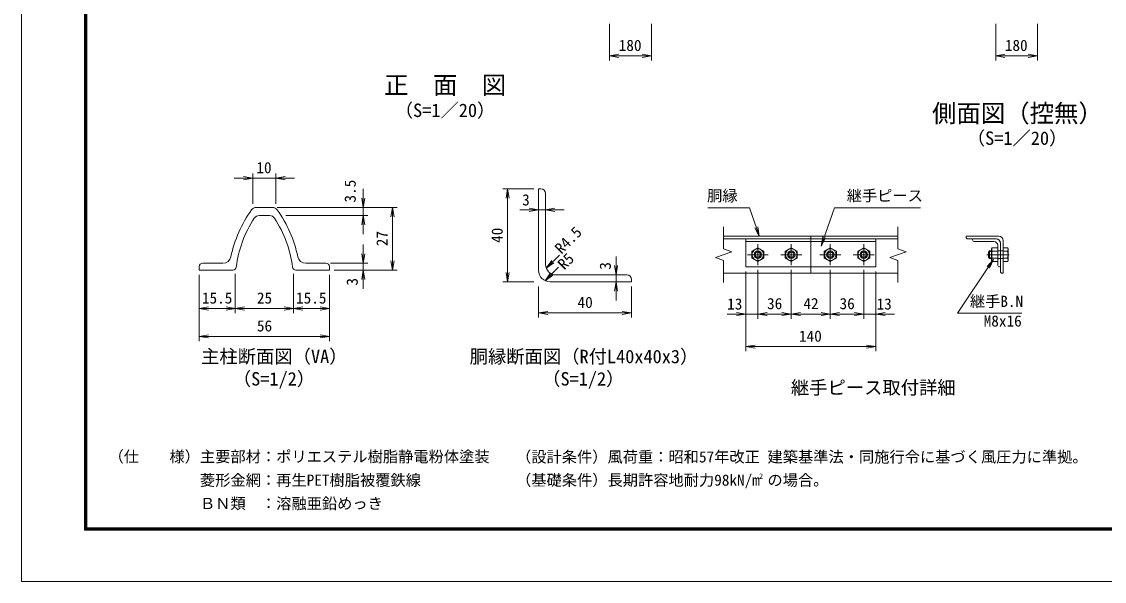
# Model space of a CAD drawing. Units: millimetres, scale not verified, with parts at other scales. Extents: x -4200 to 4200, y -2970 to 2970.
# Drawn here: x -4200 to 459, y -2970 to -561 of the extents above; entities that cross this region are included whole.
import ezdxf
from ezdxf.enums import TextEntityAlignment as Align

# ---------------------------------------------------------------- set-up
doc = ezdxf.new("R2010")
doc.units = ezdxf.units.MM
doc.header["$LTSCALE"] = 20
doc.linetypes.add('DASHED', pattern=[7.5, 6, -1.5])
doc.linetypes.add('USER1', pattern=[50.8, 31.75, -6.35, 6.35, -6.35])
for name, color, linetype, lineweight in [('0-1_D-STR1', 1, 'Continuous', 18), ('0-2_D-BMK', 2, 'USER1', 13), ('0-3_D-STR-DIM', 7, 'Continuous', 9), ('0-4_D-STR3', 3, 'Continuous', 13), ('0-8_0', 7, 'Continuous', 9), ('0-B_D-STR-TXT', 7, 'Continuous', 9), ('0-C_D-TTL', 7, 'Continuous', 9)]:
    doc.layers.add(name, color=color, linetype=linetype, lineweight=lineweight)
doc.layers.add('0-9_D-TTL-TXT', color=7, linetype='Continuous')
doc.styles.add('ＭＳ ゴシック', font='')
doc.styles.get('ＭＳ ゴシック').set_extended_font_data('MS Gothic')

# ---------------------------------------------------------------- blocks, each defined once
blk = doc.blocks.new('_Open')
at = {"layer": '0-8_0'}
blk.add_line((-20, 3.33), (0, 0), dxfattribs=at)
blk.add_lwpolyline([(-20, -3.33), (0, 0), (-20, 0)], dxfattribs=at)

msp = doc.modelspace()

# ---------------------------------------------------------------- linework, layer by layer
at = {"layer": '0-1_D-STR1'}
for p, q in [((-1975.19, -1630.91), (-1975.19, -1280.91)), ((-1965.19, -1280.91), (-1975.19, -1280.91)), ((-1945.19, -1300.91), (-1945.19, -1605.91)), ((-3190.08, -1360.36), (-3120.33, -1360.36)), ((-3177.73, -1395.36), (-3132.68, -1395.36)), ((-1178.88, -1483.72), (-428.88, -1483.72)), ((-803.88, -1483.72), (-803.88, -1495.72)), ((-135.53, -1487.72), (-135.53, -1483.72)), ((4.47, -1483.72), (-135.53, -1483.72)), ((-1178.88, -1495.72), (-428.88, -1495.72)), ((-5.53, -1495.72), (-127.53, -1495.72)), ((12.47, -1635.72), (12.47, -1513.72)), ((24.47, -1643.72), (24.47, -1503.72)), ((-3435.2, -1615.36), (-3435.2, -1630.36)), ((-3291.09, -1630.36), (-3435.2, -1630.36)), ((-3333.38, -1600.36), (-3420.2, -1600.36)), ((-3019.32, -1630.36), (-2875.2, -1630.36)), ((-2977.03, -1600.36), (-2890.2, -1600.36)), ((-2875.2, -1615.36), (-2875.2, -1630.36)), ((-803.88, -1615.72), (-803.88, -1643.72)), ((-1900.19, -1650.91), (-1595.19, -1650.91)), ((-1178.88, -1643.72), (-428.88, -1643.72)), ((20.47, -1643.72), (24.47, -1643.72))]:
    msp.add_line(p, q, dxfattribs=at)
at = {"layer": '0-1_D-STR1', "color": 4, "linetype": 'DASHED', "lineweight": 13}
msp.add_line((-803.88, -1495.72), (-803.88, -1615.72), dxfattribs=at)
at = {"layer": '0-1_D-STR1'}
msp.add_lwpolyline([(-1925.19, -1680.91), (-1575.19, -1680.91), (-1575.19, -1670.91)], dxfattribs=at)
for centre, radius, start, end in [((-1965.19, -1300.91), 20, 0, 90), ((-2780.2, -1680.36), 530, 144.25644, 168.25596), ((-3190.08, -1385.36), 25, 90, 144.25644), ((-3177.73, -1420.36), 25, 90, 146.81334), ((-3132.68, -1420.36), 25, 33.18666, 90), ((-3120.33, -1385.36), 25, 35.74356, 90), ((-3530.2, -1680.36), 530, 11.74404, 35.74356), ((-2780.2, -1680.36), 500, 146.81334, 172.74916), ((-3530.2, -1680.36), 500, 7.25084, 33.18666), ((-127.53, -1487.72), 8, 180, 270), ((4.47, -1503.72), 20, 0, 90), ((-5.53, -1513.72), 18, 0, 90), ((-3333.38, -1565.36), 35, 270, 348.25596), ((-2977.03, -1565.36), 35, 191.74404, 270), ((-3420.2, -1615.36), 15, 90, 180), ((-3291.09, -1615.36), 15, 270, 352.74916), ((-3019.32, -1615.36), 15, 187.25084, 270), ((-2890.2, -1615.36), 15, 0, 90), ((-1900.19, -1605.91), 45, 180.00046, 270), ((-1925.19, -1630.91), 50, 180.00043, 270), ((-1595.19, -1670.91), 20, 0, 90), ((20.47, -1635.72), 8, 180, 270)]:
    msp.add_arc(centre, radius, start, end, dxfattribs=at)
at = {"layer": '0-2_D-BMK'}
for p, q in [((-1031.88, -1518.72), (-1031.88, -1608.72)), ((-887.88, -1518.72), (-887.88, -1608.72)), ((-719.88, -1518.72), (-719.88, -1608.72)), ((-575.88, -1518.72), (-575.88, -1608.72)), ((-1076.88, -1563.72), (-986.88, -1563.72)), ((-932.88, -1563.72), (-842.88, -1563.72)), ((-764.88, -1563.72), (-674.88, -1563.72)), ((-620.88, -1563.72), (-530.88, -1563.72)), ((-46.33, -1563.72), (50.47, -1563.72))]:
    msp.add_line(p, q, dxfattribs=at)
at = {"layer": '0-3_D-STR-DIM'}
for p, q in [((-1669.65, -570.76), (-1669.65, -728.07)), ((-1489.65, -570.76), (-1489.65, -728.07)), ((-8.15, -570.76), (-8.15, -728.07)), ((171.85, -570.76), (171.85, -728.07)), ((-1629.65, -708.07), (-1529.65, -708.07)), ((31.85, -708.07), (131.85, -708.07)), ((-3245.2, -1234.39), (-3285.2, -1234.39)), ((-3205.2, -1345.45), (-3205.2, -1214.39)), ((-3205.2, -1234.39), (-3105.2, -1234.39)), ((-3105.2, -1345.45), (-3105.2, -1214.39)), ((-3065.2, -1234.39), (-3025.2, -1234.39)), ((-2729.7, -1320.36), (-2729.7, -1280.36)), ((-1995.19, -1280.91), (-2128.52, -1280.91)), ((-2108.52, -1320.91), (-2108.52, -1640.91)), ((-3100.33, -1360.36), (-2709.7, -1360.36)), ((-3085.2, -1360.36), (-2583.81, -1360.36)), ((-3063.35, -1395.36), (-2709.7, -1395.36)), ((-2729.7, -1360.36), (-2729.7, -1395.36)), ((-2015.19, -1370.87), (-2055.19, -1370.87)), ((-1975.19, -1370.87), (-1945.19, -1370.87)), ((-1905.19, -1370.87), (-1865.19, -1370.87)), ((-2729.7, -1435.36), (-2729.7, -1475.36)), ((-2603.81, -1590.36), (-2603.81, -1400.36)), ((-1178.88, -1443.72), (-1178.88, -1538.07)), ((-428.88, -1443.72), (-428.88, -1538.07)), ((-2729.7, -1560.36), (-2729.7, -1520.36)), ((-1884.98, -1565.47), (-1940.74, -1620.72)), ((-1641.85, -1610.91), (-1641.85, -1570.91)), ((-1214.12, -1576.54), (-1143.64, -1550.89)), ((-1178.88, -1589.37), (-1214.12, -1576.54)), ((-1143.64, -1550.89), (-1178.88, -1538.07)), ((-2870.2, -1600.36), (-2709.7, -1600.36)), ((-2855.2, -1630.36), (-2709.7, -1630.36)), ((-2855.2, -1630.36), (-2583.81, -1630.36)), ((-2729.7, -1630.36), (-2729.7, -1600.36)), ((-1889.39, -1616.78), (-1945.78, -1674.38)), ((-1178.88, -1589.37), (-1178.88, -1683.72)), ((-1031.88, -1628.72), (-1031.88, -1839.43)), ((-1031.88, -1628.72), (-1031.88, -1839.43)), ((-887.88, -1628.72), (-887.88, -1839.43)), ((-887.88, -1628.72), (-887.88, -1839.43)), ((-719.88, -1628.72), (-719.88, -1839.43)), ((-719.88, -1628.72), (-719.88, -1839.43)), ((-575.88, -1628.72), (-575.88, -1839.43)), ((-575.88, -1628.72), (-575.88, -1839.43)), ((-428.88, -1589.37), (-428.88, -1683.72)), ((-3435.2, -1650.36), (-3435.2, -1815.32)), ((-3435.2, -1650.36), (-3435.2, -1935.32)), ((-3280.2, -1645.68), (-3280.2, -1815.32)), ((-3280.2, -1645.68), (-3280.2, -1815.32)), ((-3030.2, -1645.68), (-3030.2, -1815.32)), ((-3030.2, -1645.68), (-3030.2, -1815.32)), ((-2875.2, -1650.36), (-2875.2, -1815.32)), ((-2875.2, -1650.36), (-2875.2, -1935.32)), ((-2729.7, -1670.36), (-2729.7, -1710.36)), ((-1641.85, -1650.91), (-1641.85, -1680.91)), ((-1083.88, -1635.72), (-1083.88, -1839.43)), ((-1083.88, -1635.72), (-1083.88, -1979.43)), ((-523.88, -1635.72), (-523.88, -1839.43)), ((-523.88, -1635.72), (-523.88, -1979.43)), ((-1995.19, -1680.91), (-2128.52, -1680.91)), ((-1975.19, -1700.91), (-1975.19, -1834.25)), ((-1641.85, -1720.91), (-1641.85, -1760.91)), ((-1575.19, -1700.91), (-1575.19, -1834.25)), ((-3395.2, -1795.32), (-3320.2, -1795.32)), ((-3240.2, -1795.32), (-3070.2, -1795.32)), ((-2990.2, -1795.32), (-2915.2, -1795.32)), ((-1935.19, -1814.25), (-1615.19, -1814.25)), ((-1123.88, -1819.43), (-1163.88, -1819.43)), ((-1083.88, -1819.43), (-1031.88, -1819.43)), ((-991.88, -1819.43), (-951.88, -1819.43)), ((-991.88, -1819.43), (-927.88, -1819.43)), ((-847.88, -1819.43), (-759.88, -1819.43)), ((-679.88, -1819.43), (-615.88, -1819.43)), ((-615.88, -1819.43), (-655.88, -1819.43)), ((-575.88, -1819.43), (-523.88, -1819.43)), ((-483.88, -1819.43), (-443.88, -1819.43)), ((-3395.2, -1915.32), (-2915.2, -1915.32)), ((-1043.88, -1959.43), (-563.88, -1959.43))]:
    msp.add_line(p, q, dxfattribs=at)
msp.add_lwpolyline([(-428.88, -1589.37), (-464.12, -1576.54), (-393.64, -1550.89), (-428.88, -1538.07)], dxfattribs=at)
at = {"layer": '0-4_D-STR3'}
for p, q in [((-1083.88, -1495.72), (-1083.88, -1615.72)), ((-1083.88, -1495.72), (-523.88, -1495.72)), ((-1083.88, -1507.72), (-523.88, -1507.72)), ((-523.88, -1495.72), (-523.88, -1615.72)), ((-107.53, -1495.72), (-7.53, -1495.72)), ((-107.53, -1495.72), (-107.53, -1499.72)), ((-99.53, -1507.72), (-15.53, -1507.72)), ((-22.63, -1533.7), (-25.53, -1538.72)), ((0.47, -1533.7), (-22.63, -1533.7)), ((0.47, -1523.72), (0.47, -1607.72)), ((0.47, -1533.7), (0.47, -1593.74)), ((12.47, -1515.72), (12.47, -1615.72)), ((24.47, -1533.7), (42.89, -1533.7)), ((24.47, -1593.74), (24.47, -1533.7)), ((45.67, -1538.52), (42.89, -1533.7)), ((-34.73, -1547.72), (-39.53, -1552.52)), ((-39.53, -1574.92), (-39.53, -1552.52)), ((-34.73, -1579.72), (-39.53, -1574.92)), ((-25.53, -1550.72), (-37.73, -1550.72)), ((-25.53, -1576.72), (-37.73, -1576.72)), ((-34.73, -1579.72), (-34.73, -1547.72)), ((-25.53, -1547.72), (-34.73, -1547.72)), ((-25.53, -1579.72), (-34.73, -1579.72)), ((-25.53, -1538.72), (-25.53, -1588.72)), ((0.47, -1548.71), (-22.63, -1548.71)), ((0.47, -1578.73), (-22.63, -1578.73)), ((24.47, -1547.72), (0.47, -1547.72)), ((24.47, -1579.72), (0.47, -1579.72)), ((24.47, -1548.71), (42.89, -1548.71)), ((24.47, -1578.73), (42.89, -1578.73)), ((45.67, -1588.92), (45.67, -1538.52)), ((-1083.88, -1615.72), (-523.88, -1615.72)), ((-22.63, -1593.74), (-25.53, -1588.72)), ((0.47, -1593.74), (-22.63, -1593.74)), ((8.47, -1615.72), (12.47, -1615.72)), ((24.47, -1593.74), (42.89, -1593.74)), ((45.67, -1588.92), (42.89, -1593.74))]:
    msp.add_line(p, q, dxfattribs=at)
for points in [[(-1005.88, -1548.71), (-1031.88, -1533.7), (-1057.88, -1548.71), (-1057.88, -1578.73), (-1031.88, -1593.74), (-1005.88, -1578.73)], [(-861.88, -1548.71), (-887.88, -1533.7), (-913.88, -1548.71), (-913.88, -1578.73), (-887.88, -1593.74), (-861.88, -1578.73)], [(-693.88, -1548.71), (-719.88, -1533.7), (-745.88, -1548.71), (-745.88, -1578.73), (-719.88, -1593.74), (-693.88, -1578.73)], [(-549.88, -1548.71), (-575.88, -1533.7), (-601.88, -1548.71), (-601.88, -1578.73), (-575.88, -1593.74), (-549.88, -1578.73)]]:
    msp.add_lwpolyline(points, close=True, dxfattribs=at)
for centre, radius in [((-1031.88, -1563.72), 25), ((-1031.88, -1563.72), 16), ((-1031.88, -1563.72), 11.2), ((-887.88, -1563.72), 25), ((-887.88, -1563.72), 16), ((-887.88, -1563.72), 11.2), ((-719.88, -1563.72), 25), ((-719.88, -1563.72), 16), ((-719.88, -1563.72), 11.2), ((-575.88, -1563.72), 25), ((-575.88, -1563.72), 16), ((-575.88, -1563.72), 11.2)]:
    msp.add_circle(centre, radius, dxfattribs=at)
for centre, radius, start, end in [((-99.53, -1499.72), 8, 180, 270), ((-11.66, -1541.2), 13.29, 145.61585, 214.38416), ((-15.53, -1523.72), 16, 0, 90), ((-7.53, -1515.72), 20, 0, 90), ((31.92, -1541.2), 13.29, 325.61585, 34.38415), ((24.73, -1563.72), 49.68, 162.4121, 197.5879), ((-11.66, -1586.23), 13.29, 145.61586, 214.38414), ((-4.47, -1563.72), 49.68, 342.4121, 17.5879), ((31.92, -1586.23), 13.29, 325.61585, 34.38415), ((8.47, -1607.72), 8, 180, 270)]:
    msp.add_arc(centre, radius, start, end, dxfattribs=at)
at = {"layer": '0-B_D-STR-TXT'}
for points in [[(-1246.6, -1362.38), (-1067, -1362.38), (-1026.12, -1481.83)], [(-331.11, -1362.38), (-702.33, -1362.38), (-758.69, -1525.58)], [(104.74, -1815.19), (-172.58, -1815.19), (-18.4, -1586.23)]]:
    msp.add_lwpolyline(points, dxfattribs=at)
at = {"layer": '0-C_D-TTL', "color": 2, "lineweight": 18}
msp.add_lwpolyline([(-4199.68, 2970.23), (4200.32, 2970.23), (4200.32, -2969.77), (-4199.68, -2969.77)], close=True, dxfattribs=at)
at = {"layer": '0-C_D-TTL'}
for points in [[(-3929.68, 2750.23), (3930.32, 2750.23), (3930.32, -2749.77), (-3929.68, -2749.77)], [(-3927.18, 2747.73), (3927.82, 2747.73), (3927.82, -2747.27), (-3927.18, -2747.27)], [(-3924.68, 2745.23), (3925.32, 2745.23), (3925.32, -2744.77), (-3924.68, -2744.77)], [(-3922.18, 2742.73), (3922.82, 2742.73), (3922.82, -2742.27), (-3922.18, -2742.27)], [(-3919.68, 2740.23), (3920.32, 2740.23), (3920.32, -2739.77), (-3919.68, -2739.77)]]:
    msp.add_lwpolyline(points, close=True, dxfattribs=at)

# ---------------------------------------------------------------- block references
at = {"layer": '0-3_D-STR-DIM', "xscale": 2, "yscale": 2}
for p, rotation in [((-1669.65, -708.07), 180), ((-8.15, -708.07), 180), ((-3105.2, -1234.39), 180), ((-2108.52, -1280.91), 90), ((-2729.7, -1360.36), 270), ((-2729.7, -1395.36), 90), ((-2603.81, -1360.36), 90), ((-1945.19, -1370.87), 180), ((-2729.7, -1600.36), 270), ((-2729.7, -1630.36), 90), ((-2603.81, -1630.36), 270), ((-1942.16, -1622.13), 224.73463), ((-1641.85, -1650.91), 270), ((-2108.52, -1680.91), 270), ((-1947.18, -1675.81), 225.61009), ((-1641.85, -1680.91), 90), ((-3435.2, -1795.32), 180), ((-3280.2, -1795.32), 180), ((-3030.2, -1795.32), 180), ((-1975.19, -1814.25), 180), ((-1031.88, -1819.43), 180), ((-1031.88, -1819.43), 180), ((-887.88, -1819.43), 180), ((-719.88, -1819.43), 180), ((-523.88, -1819.43), 180), ((-3435.2, -1915.32), 180), ((-1083.88, -1959.43), 180)]:
    msp.add_blockref('_Open', p, dxfattribs=dict(at, rotation=rotation))
for p in [(-1489.65, -708.07), (171.85, -708.07), (-3205.2, -1234.39), (-1975.19, -1370.87), (-3280.2, -1795.32), (-3030.2, -1795.32), (-2875.2, -1795.32), (-1575.19, -1814.25), (-1083.88, -1819.43), (-887.88, -1819.43), (-719.88, -1819.43), (-575.88, -1819.43), (-575.88, -1819.43), (-2875.2, -1915.32), (-523.88, -1959.43)]:
    msp.add_blockref('_Open', p, dxfattribs=at)
at = {"layer": '0-B_D-STR-TXT', "xscale": 2, "yscale": 2}
for p, rotation in [((-1025.47, -1483.72), 288.89188), ((-759.34, -1527.47), 250.94989), ((-17.28, -1584.57), 56.04396)]:
    msp.add_blockref('_Open', p, dxfattribs=dict(at, rotation=rotation))

# ---------------------------------------------------------------- texts
at = {"layer": '0-3_D-STR-DIM', "style": 'ＭＳ ゴシック'}
for s, p in [('180', (-1630.3, -701.32)), ('180', (31.2, -701.32)), ('10', (-3189.6, -1227.64)), ('3', (-2045.87, -1366.13)), ('15.5', (-3423.95, -1788.57)), ('25', (-3187.3, -1788.57)), ('15.5', (-3018.95, -1788.57)), ('40', (-1807.44, -1807.5)), ('13', (-1163.79, -1814.24)), ('36', (-991.98, -1812.68)), ('42', (-835.61, -1812.68)), ('36', (-679.98, -1812.68)), ('13', (-520.87, -1814.24)), ('56', (-3187.3, -1908.57)), ('140', (-854.53, -1952.68))]:
    msp.add_text(s, height=48.09, dxfattribs=at).set_placement(p, align=Align.BOTTOM_LEFT)
for s, rotation, p in [('3.5', 90, (-2747.67, -1339.22)), ('R4.5', 45, (-1867.03, -1574.63)), ('27', 90, (-2610.56, -1527.21)), ('40', 90, (-2115.27, -1513.16)), ('R5', 45, (-1854.14, -1642.15)), ('3', 90, (-1649.89, -1628.52)), ('3', 90, (-2738.96, -1696.97))]:
    msp.add_text(s, height=48.09, rotation=rotation, dxfattribs=at).set_placement(p, align=Align.BOTTOM_LEFT)
at = {"layer": '0-9_D-TTL-TXT', "style": 'ＭＳ ゴシック'}
for s, height, p in [('正\u3000面\u3000図', 76.98, (-2639.55, -895.37)), ('（S=1／20）', 57.77, (-2594.07, -988.56)), ('側面図（控無）', 76.98, (-282.01, -1016.78)), ('（S=1／20）', 57.77, (-132.57, -1108.35)), ('主柱断面図（VA）', 57.77, (-3427.46, -2047.83)), ('胴縁断面図（R付L40x40x3）', 57.77, (-2271.84, -2048.13)), ('（S=1/2）', 57.77, (-3291.01, -2144.31)), ('（S=1/2）', 57.77, (-1959.96, -2144.31)), ('継手ピース取付詳細', 57.77, (-889.57, -2182.04)), ('（仕\u3000\u3000様）主要部材：ポリエステル樹脂静電粉体塗装', 48.09, (-3825.94, -2471.24)), ('（設計条件）風荷重：昭和57年改正 建築基準法・同施行令に基づく風圧力に準拠。', 48.09, (-2072.17, -2472.43)), ('\u3000\u3000\u3000\u3000\u3000\u3000菱形金網：再生PET樹脂被覆鉄線', 48.09, (-3825.94, -2572.58)), ('（基礎条件）長期許容地耐力98kN/m の場合。', 48.09, (-2072.17, -2572.43)), ('2', 24.05, (-1026.7, -2536.62)), ('\u3000\u3000\u3000\u3000\u3000\u3000ＢＮ類\u3000：溶融亜鉛めっき', 48.09, (-3825.94, -2672.96))]:
    msp.add_text(s, height=height, dxfattribs=at).set_placement(p, align=Align.BOTTOM_LEFT)
at = {"layer": '0-B_D-STR-TXT', "style": 'ＭＳ ゴシック'}
for s, p in [('胴縁', (-1250.15, -1348.4)), ('継手ピース', (-649.13, -1348.27)), ('継手B.N', (-119.37, -1803.11)), ('M8x16', (-59.74, -1887.6))]:
    msp.add_text(s, height=48.09, dxfattribs=at).set_placement(p, align=Align.BOTTOM_LEFT)

doc.saveas('drawing.dxf')
